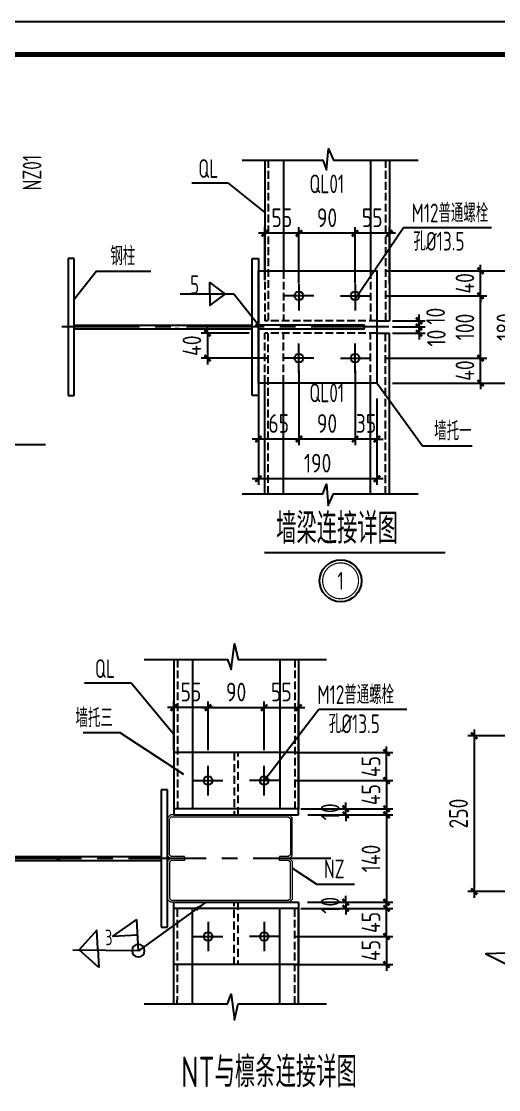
# Model space of a CAD drawing. Extents: x 177291 to 1288761, y 177638 to 322898.
# Drawn here: x 1064454 to 1079765, y 206677 to 240960 of the extents above; entities that cross this region are included whole.
import ezdxf
from ezdxf.enums import TextEntityAlignment as Align

# ---------------------------------------------------------------- set-up
doc = ezdxf.new("R2010")
doc.units = 0
doc.header["$LTSCALE"] = 1000
for name, pattern in [('CENTERX2', [4, 2.5, -0.5, 0.5, -0.5]), ('CONTINOUS', [0]), ('DASH', [0.35, 0.25, -0.1]), ('DASHED', [0.75, 0.5, -0.25]), ('DOTE', [2.42, 2, -0.2, 0.02, -0.2])]:
    doc.linetypes.add(name, pattern=pattern)
for name, color, linetype in [('4', 4, 'CONTINOUS'), ('AXIS', 3, 'Continuous'), ('BEAM', 4, 'Continuous'), ('BJ', 23, 'Continuous'), ('DOTE', 1, 'Continuous'), ('PUB_TEXT', 7, 'Continuous'), ('PUB_TITLE', 4, 'Continuous'), ('PZ', 202, 'Continuous'), ('STXT_HF', 7, 'Continuous'), ('STXT_HF_TEXT', 7, 'Continuous'), ('TEXT', 7, 'Continuous'), ('THIN', 7, 'Continuous'), ('文字', 7, 'Continuous'), ('板', 243, 'Continuous'), ('框线', 252, 'Continuous')]:
    doc.layers.add(name, color=color, linetype=linetype)
doc.layers.add('檩条', color=30, linetype='Continuous', lineweight=5)
doc.styles.get("Standard").update_dxf_attribs({"font": 'gbenor.shx', "bigfont": 'gbcbig.shx'})
doc.styles.add('TSSD_Dimension', font='Tssdeng.shx', dxfattribs={"width": 0.8, "bigfont": 'hztxt.shx'})
doc.styles.add('TSSD_Norm', font='tssdeng.shx', dxfattribs={"bigfont": 'hztxt.shx'})
doc.styles.add('TSSD_Num', font='Tssdeng.shx', dxfattribs={"width": 0.7, "bigfont": 'hztxt.shx'})
doc.styles.add('标准字体', font='tssdeng.shx', dxfattribs={"width": 0.7, "bigfont": 'tssdchn.shx'})
doc.dimstyles.new('TSSD_20_200', dxfattribs={"dimtxt": 600, "dimasz": 200, "dimexe": 200, "dimexo": 500, "dimgap": 200, "dimtad": 1, "dimdec": 0, "dimlfac": 0.05, "dimzin": 0, "dimdsep": 46, "dimtxsty": 'TSSD_Dimension', "dimblk": 'ARCHTICK', "dimblk1": 'ARCHTICK', "dimblk2": 'ARCHTICK', "dimcen": 0, "dimdle": 200, "dimclrt": 7, "dimadec": 0, "dimazin": 0, "dimtfac": 1, "dimtdec": 0, "dimtix": 1, "dimtmove": 2, "dimatfit": 3, "dimfxl": 1, "dimtolj": 1, "dimtzin": 0, "dimarcsym": 0})
doc.dimstyles.new('TSSD_5_150', dxfattribs={"dimtxt": 520, "dimasz": 150, "dimexe": 150, "dimexo": 375, "dimgap": 150, "dimtad": 1, "dimdec": 0, "dimlfac": 0.2, "dimzin": 0, "dimdsep": 46, "dimtxsty": 'TSSD_Dimension', "dimblk": 'ARCHTICK', "dimcen": 0, "dimdle": 150, "dimclrd": 3, "dimclre": 3, "dimclrt": 7, "dimadec": 0, "dimazin": 0, "dimtfac": 1, "dimtdec": 0, "dimtix": 1, "dimtmove": 2, "dimatfit": 3, "dimldrblk": 'ARCHTICK', "dimfxl": 1, "dimtolj": 1, "dimtzin": 0, "dimarcsym": 0})
doc.dimstyles.new('TSSD_LEADER_STYLE_400.0', dxfattribs={"dimtxt": 1200, "dimasz": 400, "dimexe": 400, "dimexo": 1000, "dimgap": 0.09, "dimtad": 0, "dimtih": 1, "dimtoh": 1, "dimdec": 4, "dimzin": 0, "dimdsep": 46, "dimtxsty": 'Standard', "dimcen": 0.09, "dimdle": 400, "dimclrt": 7, "dimadec": 0, "dimazin": 0, "dimtfac": 1, "dimtdec": 4, "dimtofl": 0, "dimtmove": 0, "dimatfit": 3, "dimfxl": 1, "dimtolj": 1, "dimtzin": 0, "dimarcsym": 0})

# ---------------------------------------------------------------- blocks, each defined once
blk = doc.blocks.new('_ArchTick')
at = {"color": 0, "linetype": 'ByBlock', "const_width": 0.4}
blk.add_lwpolyline([(-0.5, -0.5), (0.5, 0.5)], dxfattribs=at)
blk = doc.blocks.new('*D736')
at = {"layer": 'AXIS', "color": 0, "linetype": 'ByBlock', "lineweight": -2, "transparency": 16777216}
for p, q in [((1076139, 230152), (1079384, 230152)), ((1079184, 230152), (1079184, 230352)), ((1079184, 229352), (1079184, 230152)), ((1076360, 229352), (1079384, 229352)), ((1079184, 229352), (1079184, 229152))]:
    blk.add_line(p, q, dxfattribs=at)
at = {"layer": 'Defpoints', "color": 0, "linetype": 'ByBlock', "transparency": 16777216}
for p in [(1075639, 230152), (1079184, 230152), (1075860, 229352)]:
    blk.add_point(p, dxfattribs=at)
at = {"layer": 'AXIS', "color": 0, "linetype": 'ByBlock', "lineweight": -2, "transparency": 16777216, "xscale": 200, "yscale": 200, "zscale": 200}
for p, rotation in [((1079184, 230152), 270), ((1079184, 229352), 90)]:
    blk.add_blockref('_ArchTick', p, dxfattribs=dict(at, rotation=rotation))
at = {"layer": 'AXIS', "color": 7, "linetype": 'ByBlock', "transparency": 16777216, "insert": (1078684, 229752), "char_height": 600, "attachment_point": 5, "rotation": 90, "style": 'TSSD_Dimension'}
blk.add_mtext('\\A1;40', dxfattribs=at)
blk = doc.blocks.new('*D668')
at = {"layer": 'AXIS', "color": 0, "linetype": 'ByBlock', "lineweight": -2, "transparency": 16777216}
for p, q in [((1076132, 232152), (1079384, 232152)), ((1079184, 229952), (1079184, 232352)), ((1076139, 230152), (1079384, 230152))]:
    blk.add_line(p, q, dxfattribs=at)
at = {"layer": 'Defpoints', "color": 0, "linetype": 'ByBlock', "transparency": 16777216}
for p in [(1075632, 232152), (1079184, 232152), (1075639, 230152)]:
    blk.add_point(p, dxfattribs=at)
at = {"layer": 'AXIS', "color": 0, "linetype": 'ByBlock', "lineweight": -2, "transparency": 16777216, "xscale": 200, "yscale": 200, "zscale": 200}
for p, rotation in [((1079184, 232152), 90), ((1079184, 230152), 270)]:
    blk.add_blockref('_ArchTick', p, dxfattribs=dict(at, rotation=rotation))
at = {"layer": 'AXIS', "color": 7, "linetype": 'ByBlock', "transparency": 16777216, "insert": (1078684, 231152), "char_height": 600, "attachment_point": 5, "rotation": 90, "style": 'TSSD_Dimension'}
blk.add_mtext('\\A1;100', dxfattribs=at)
blk = doc.blocks.new('*D669')
at = {"layer": 'AXIS', "color": 0, "linetype": 'ByBlock', "lineweight": -2, "transparency": 16777216}
for p, q in [((1079184, 232952), (1079184, 233152)), ((1076160, 232952), (1079384, 232952)), ((1079184, 232152), (1079184, 232952)), ((1076132, 232152), (1079384, 232152)), ((1079184, 232152), (1079184, 231952))]:
    blk.add_line(p, q, dxfattribs=at)
at = {"layer": 'Defpoints', "color": 0, "linetype": 'ByBlock', "transparency": 16777216}
for p in [(1075660, 232952), (1079184, 232952), (1075632, 232152)]:
    blk.add_point(p, dxfattribs=at)
at = {"layer": 'AXIS', "color": 0, "linetype": 'ByBlock', "lineweight": -2, "transparency": 16777216, "xscale": 200, "yscale": 200, "zscale": 200}
for p, rotation in [((1079184, 232952), 270), ((1079184, 232152), 90)]:
    blk.add_blockref('_ArchTick', p, dxfattribs=dict(at, rotation=rotation))
at = {"layer": 'AXIS', "color": 7, "linetype": 'ByBlock', "transparency": 16777216, "insert": (1078684, 232552), "char_height": 600, "attachment_point": 5, "rotation": 90, "style": 'TSSD_Dimension'}
blk.add_mtext('\\A1;40', dxfattribs=at)
blk = doc.blocks.new('*D737')
at = {"layer": 'AXIS', "color": 0, "linetype": 'ByBlock', "lineweight": -2, "transparency": 16777216}
for p, q in [((1080498, 229152), (1080498, 233152)), ((1076360, 232952), (1080698, 232952)), ((1076360, 229352), (1080698, 229352))]:
    blk.add_line(p, q, dxfattribs=at)
at = {"layer": 'Defpoints', "color": 0, "linetype": 'ByBlock', "transparency": 16777216}
for p in [(1075860, 232952), (1080498, 232952), (1075860, 229352)]:
    blk.add_point(p, dxfattribs=at)
at = {"layer": 'AXIS', "color": 0, "linetype": 'ByBlock', "lineweight": -2, "transparency": 16777216, "xscale": 200, "yscale": 200, "zscale": 200}
for p, rotation in [((1080498, 232952), 90), ((1080498, 229352), 270)]:
    blk.add_blockref('_ArchTick', p, dxfattribs=dict(at, rotation=rotation))
at = {"layer": 'AXIS', "color": 7, "linetype": 'ByBlock', "transparency": 16777216, "insert": (1079998, 231152), "char_height": 600, "attachment_point": 5, "rotation": 90, "style": 'TSSD_Dimension'}
blk.add_mtext('\\A1;180', dxfattribs=at)
blk = doc.blocks.new('*D670')
at = {"layer": 'AXIS', "color": 0, "linetype": 'ByBlock', "lineweight": -2, "transparency": 16777216}
for p, q in [((1075160, 229752), (1075160, 227355)), ((1075860, 228852), (1075860, 227355)), ((1075160, 227555), (1074960, 227555)), ((1075860, 227555), (1075160, 227555)), ((1075860, 227555), (1076060, 227555))]:
    blk.add_line(p, q, dxfattribs=at)
at = {"layer": 'Defpoints', "color": 0, "linetype": 'ByBlock', "transparency": 16777216}
for p in [(1075160, 230252), (1075860, 229352), (1075160, 227555)]:
    blk.add_point(p, dxfattribs=at)
at = {"layer": 'AXIS', "color": 0, "linetype": 'ByBlock', "lineweight": -2, "transparency": 16777216, "xscale": 200, "yscale": 200, "zscale": 200}
for p, rotation in [((1075160, 227555), 359.9986735025578), ((1075860, 227555), 179.9986735025579)]:
    blk.add_blockref('_ArchTick', p, dxfattribs=dict(at, rotation=rotation))
at = {"layer": 'AXIS', "color": 7, "linetype": 'ByBlock', "transparency": 16777216, "insert": (1075510, 228055), "char_height": 600, "attachment_point": 5, "rotation": 359.9987, "style": 'TSSD_Dimension'}
blk.add_mtext('\\A1;35', dxfattribs=at)
blk = doc.blocks.new('*D671')
at = {"layer": 'AXIS', "color": 0, "linetype": 'ByBlock', "lineweight": -2, "transparency": 16777216}
for p, q in [((1073360, 229752), (1073360, 227355)), ((1075160, 229752), (1075160, 227355)), ((1075360, 227555), (1073160, 227555))]:
    blk.add_line(p, q, dxfattribs=at)
at = {"layer": 'Defpoints', "color": 0, "linetype": 'ByBlock', "transparency": 16777216}
for p in [(1073360, 230252), (1075160, 230252), (1073360, 227555)]:
    blk.add_point(p, dxfattribs=at)
at = {"layer": 'AXIS', "color": 0, "linetype": 'ByBlock', "lineweight": -2, "transparency": 16777216, "xscale": 200, "yscale": 200, "zscale": 200}
for p, rotation in [((1073360, 227555), 179.9986735025579), ((1075160, 227555), 359.9986735025578)]:
    blk.add_blockref('_ArchTick', p, dxfattribs=dict(at, rotation=rotation))
at = {"layer": 'AXIS', "color": 7, "linetype": 'ByBlock', "transparency": 16777216, "insert": (1074260, 228055), "char_height": 600, "attachment_point": 5, "rotation": 359.9987, "style": 'TSSD_Dimension'}
blk.add_mtext('\\A1;90', dxfattribs=at)
blk = doc.blocks.new('*D672')
at = {"layer": 'AXIS', "color": 0, "linetype": 'ByBlock', "lineweight": -2, "transparency": 16777216}
for p, q in [((1072060, 229752), (1072059, 227355)), ((1073360, 229752), (1073360, 227355)), ((1073560, 227555), (1071859, 227555))]:
    blk.add_line(p, q, dxfattribs=at)
at = {"layer": 'Defpoints', "color": 0, "linetype": 'ByBlock', "transparency": 16777216}
for p in [(1072060, 230252), (1073360, 230252), (1072059, 227555)]:
    blk.add_point(p, dxfattribs=at)
at = {"layer": 'AXIS', "color": 0, "linetype": 'ByBlock', "lineweight": -2, "transparency": 16777216, "xscale": 200, "yscale": 200, "zscale": 200}
for p, rotation in [((1072059, 227555), 179.9986735025579), ((1073360, 227555), 359.9986735025578)]:
    blk.add_blockref('_ArchTick', p, dxfattribs=dict(at, rotation=rotation))
at = {"layer": 'AXIS', "color": 7, "linetype": 'ByBlock', "transparency": 16777216, "insert": (1072710, 228055), "char_height": 600, "attachment_point": 5, "rotation": 359.9987, "style": 'TSSD_Dimension'}
blk.add_mtext('\\A1;65', dxfattribs=at)
blk = doc.blocks.new('*D673')
at = {"layer": 'AXIS', "color": 0, "linetype": 'ByBlock', "lineweight": -2, "transparency": 16777216}
for p, q in [((1072060, 228852), (1072059, 226082)), ((1075860, 228852), (1075859, 226082)), ((1076059, 226282), (1071859, 226282))]:
    blk.add_line(p, q, dxfattribs=at)
at = {"layer": 'Defpoints', "color": 0, "linetype": 'ByBlock', "transparency": 16777216}
for p in [(1072060, 229352), (1075860, 229352), (1072059, 226282)]:
    blk.add_point(p, dxfattribs=at)
at = {"layer": 'AXIS', "color": 0, "linetype": 'ByBlock', "lineweight": -2, "transparency": 16777216, "xscale": 200, "yscale": 200, "zscale": 200}
for p, rotation in [((1072059, 226282), 179.9986735025579), ((1075859, 226282), 359.9986735025578)]:
    blk.add_blockref('_ArchTick', p, dxfattribs=dict(at, rotation=rotation))
at = {"layer": 'AXIS', "color": 7, "linetype": 'ByBlock', "transparency": 16777216, "insert": (1073959, 226782), "char_height": 600, "attachment_point": 5, "rotation": 359.9987, "style": 'TSSD_Dimension'}
blk.add_mtext('\\A1;190', dxfattribs=at)
blk = doc.blocks.new('ts_idx2')
at = {"color": 0, "linetype": 'ByBlock', "lineweight": -2, "const_width": 0.0333}
blk.add_lwpolyline([(-0.5, 0, 1), (0.5, 0, 1)], format="xyb", close=True, dxfattribs=at)
at = {"color": 0, "linetype": 'ByBlock', "lineweight": -2}
blk.add_circle((0, 0), 0.583, dxfattribs=at)
at = {"color": 0, "linetype": 'ByBlock', "lineweight": -2, "style": 'TSSD_Num', "width": 0.7}
blk.add_attdef('A', text='', height=0.5, dxfattribs=at).set_placement((0, 0), align=Align.MIDDLE_CENTER)
blk = doc.blocks.new('*D674')
at = {"layer": 'AXIS', "color": 0, "linetype": 'ByBlock', "lineweight": -2, "transparency": 16777216}
for p, q in [((1070425, 230952), (1070425, 231152)), ((1071760, 230952), (1070225, 230952)), ((1070425, 230952), (1070425, 230152)), ((1072360, 230152), (1070225, 230152)), ((1070425, 230152), (1070425, 229952))]:
    blk.add_line(p, q, dxfattribs=at)
at = {"layer": 'Defpoints', "color": 0, "linetype": 'ByBlock', "transparency": 16777216}
for p in [(1072260, 230952), (1070425, 230152), (1072860, 230152)]:
    blk.add_point(p, dxfattribs=at)
at = {"layer": 'AXIS', "color": 0, "linetype": 'ByBlock', "lineweight": -2, "transparency": 16777216, "xscale": 200, "yscale": 200, "zscale": 200}
for p, rotation in [((1070425, 230952), 270), ((1070425, 230152), 90)]:
    blk.add_blockref('_ArchTick', p, dxfattribs=dict(at, rotation=rotation))
at = {"layer": 'AXIS', "color": 7, "linetype": 'ByBlock', "transparency": 16777216, "insert": (1069925, 230552), "char_height": 600, "attachment_point": 5, "rotation": 90, "style": 'TSSD_Dimension'}
blk.add_mtext('\\A1;40', dxfattribs=at)
blk = doc.blocks.new('*D675')
at = {"layer": 'AXIS', "color": 0, "linetype": 'ByBlock', "lineweight": -2, "transparency": 16777216}
for p, q in [((1077212, 231352), (1077212, 231552)), ((1076360, 231352), (1077412, 231352)), ((1076360, 231152), (1077412, 231152)), ((1077212, 231352), (1077212, 231152)), ((1077212, 231152), (1077212, 230952))]:
    blk.add_line(p, q, dxfattribs=at)
at = {"layer": 'Defpoints', "color": 0, "linetype": 'ByBlock', "transparency": 16777216}
for p in [(1075860, 231352), (1075860, 231152), (1077212, 231152)]:
    blk.add_point(p, dxfattribs=at)
at = {"layer": 'AXIS', "color": 0, "linetype": 'ByBlock', "lineweight": -2, "transparency": 16777216, "xscale": 200, "yscale": 200, "zscale": 200}
for p, rotation in [((1077212, 231352), 270), ((1077212, 231152), 90)]:
    blk.add_blockref('_ArchTick', p, dxfattribs=dict(at, rotation=rotation))
at = {"layer": 'AXIS', "color": 7, "linetype": 'ByBlock', "transparency": 16777216, "insert": (1077742, 231498), "char_height": 600, "attachment_point": 5, "rotation": 90, "style": 'TSSD_Dimension'}
blk.add_mtext('\\A1;10', dxfattribs=at)
blk = doc.blocks.new('*D676')
at = {"layer": 'AXIS', "color": 0, "linetype": 'ByBlock', "lineweight": -2, "transparency": 16777216}
for p, q in [((1076360, 231152), (1077412, 231152)), ((1077212, 231152), (1077212, 231352)), ((1077212, 230952), (1077212, 231152)), ((1076360, 230952), (1077412, 230952)), ((1077212, 230952), (1077212, 230752))]:
    blk.add_line(p, q, dxfattribs=at)
at = {"layer": 'Defpoints', "color": 0, "linetype": 'ByBlock', "transparency": 16777216}
for p in [(1075860, 231152), (1077212, 231152), (1075860, 230952)]:
    blk.add_point(p, dxfattribs=at)
at = {"layer": 'AXIS', "color": 0, "linetype": 'ByBlock', "lineweight": -2, "transparency": 16777216, "xscale": 200, "yscale": 200, "zscale": 200}
for p, rotation in [((1077212, 231152), 270), ((1077212, 230952), 90)]:
    blk.add_blockref('_ArchTick', p, dxfattribs=dict(at, rotation=rotation))
at = {"layer": 'AXIS', "color": 7, "linetype": 'ByBlock', "transparency": 16777216, "insert": (1077766, 230795), "char_height": 600, "attachment_point": 5, "rotation": 90, "style": 'TSSD_Dimension'}
blk.add_mtext('\\A1;10', dxfattribs=at)
blk = doc.blocks.new('*D677')
at = {"layer": 'AXIS', "color": 0, "linetype": 'ByBlock', "lineweight": -2, "transparency": 16777216}
for p, q in [((1076460, 234158), (1074960, 234158)), ((1075160, 232552), (1075160, 234358)), ((1076260, 232552), (1076260, 234358))]:
    blk.add_line(p, q, dxfattribs=at)
at = {"layer": 'Defpoints', "color": 0, "linetype": 'ByBlock', "transparency": 16777216}
for p in [(1075160, 234158), (1075160, 232052), (1076260, 232052)]:
    blk.add_point(p, dxfattribs=at)
at = {"layer": 'AXIS', "color": 0, "linetype": 'ByBlock', "lineweight": -2, "transparency": 16777216, "xscale": 200, "yscale": 200, "zscale": 200, "rotation": 180}
blk.add_blockref('_ArchTick', (1075160, 234158), dxfattribs=at)
at = {"layer": 'AXIS', "color": 0, "linetype": 'ByBlock', "lineweight": -2, "transparency": 16777216, "xscale": 200, "yscale": 200, "zscale": 200}
blk.add_blockref('_ArchTick', (1076260, 234158), dxfattribs=at)
at = {"layer": 'AXIS', "color": 7, "linetype": 'ByBlock', "transparency": 16777216, "insert": (1075710, 234658), "char_height": 600, "attachment_point": 5, "style": 'TSSD_Dimension'}
blk.add_mtext('\\A1;55', dxfattribs=at)
blk = doc.blocks.new('*D678')
at = {"layer": 'AXIS', "color": 0, "linetype": 'ByBlock', "lineweight": -2, "transparency": 16777216}
for p, q in [((1075360, 234158), (1073160, 234158)), ((1073360, 232552), (1073360, 234358)), ((1075160, 232552), (1075160, 234358))]:
    blk.add_line(p, q, dxfattribs=at)
at = {"layer": 'Defpoints', "color": 0, "linetype": 'ByBlock', "transparency": 16777216}
for p in [(1073360, 234158), (1073360, 232052), (1075160, 232052)]:
    blk.add_point(p, dxfattribs=at)
at = {"layer": 'AXIS', "color": 0, "linetype": 'ByBlock', "lineweight": -2, "transparency": 16777216, "xscale": 200, "yscale": 200, "zscale": 200, "rotation": 180}
blk.add_blockref('_ArchTick', (1073360, 234158), dxfattribs=at)
at = {"layer": 'AXIS', "color": 0, "linetype": 'ByBlock', "lineweight": -2, "transparency": 16777216, "xscale": 200, "yscale": 200, "zscale": 200}
blk.add_blockref('_ArchTick', (1075160, 234158), dxfattribs=at)
at = {"layer": 'AXIS', "color": 7, "linetype": 'ByBlock', "transparency": 16777216, "insert": (1074260, 234658), "char_height": 600, "attachment_point": 5, "style": 'TSSD_Dimension'}
blk.add_mtext('\\A1;90', dxfattribs=at)
blk = doc.blocks.new('*D679')
at = {"layer": 'AXIS', "color": 0, "linetype": 'ByBlock', "lineweight": -2, "transparency": 16777216}
for p, q in [((1073560, 234158), (1072060, 234158)), ((1072260, 232652), (1072260, 234358)), ((1073360, 232552), (1073360, 234358))]:
    blk.add_line(p, q, dxfattribs=at)
at = {"layer": 'Defpoints', "color": 0, "linetype": 'ByBlock', "transparency": 16777216}
for p in [(1072260, 234158), (1072260, 232152), (1073360, 232052)]:
    blk.add_point(p, dxfattribs=at)
at = {"layer": 'AXIS', "color": 0, "linetype": 'ByBlock', "lineweight": -2, "transparency": 16777216, "xscale": 200, "yscale": 200, "zscale": 200, "rotation": 180}
blk.add_blockref('_ArchTick', (1072260, 234158), dxfattribs=at)
at = {"layer": 'AXIS', "color": 0, "linetype": 'ByBlock', "lineweight": -2, "transparency": 16777216, "xscale": 200, "yscale": 200, "zscale": 200}
blk.add_blockref('_ArchTick', (1073360, 234158), dxfattribs=at)
at = {"layer": 'AXIS', "color": 7, "linetype": 'ByBlock', "transparency": 16777216, "insert": (1072810, 234658), "char_height": 600, "attachment_point": 5, "style": 'TSSD_Dimension'}
blk.add_mtext('\\A1;55', dxfattribs=at)
blk = doc.blocks.new('_WELD001')
at = {"linetype": 'ByBlock'}
h = blk.add_hatch(color=0, dxfattribs=at)
h.paths.add_polyline_path([(0.8, 0.5), (0, 1), (0, 0.5)], flags=16)
edge = h.paths.add_edge_path()
edge.add_line((0.8, 0.5), (0, 1))
edge.add_line((0, 0.5), (0.8, 0.5))
edge.add_line((0, 0), (0, 1))
at = {"color": 0, "linetype": 'ByBlock'}
for p, q in [((0, 0), (0, 1)), ((0.8, 0.5), (0, 1)), ((0, 0.5), (0.8, 0.5))]:
    blk.add_line(p, q, dxfattribs=at)
blk = doc.blocks.new('_WELD003')
at = {"color": 0, "linetype": 'ByBlock'}
blk.add_circle((0, 0), 0.5, dxfattribs=at)
blk = doc.blocks.new('_WELD004')
at = {"color": 0, "linetype": 'ByBlock'}
for p, q in [((0, 1), (1, 0)), ((0, 0), (0, 1))]:
    blk.add_line(p, q, dxfattribs=at)
blk = doc.blocks.new('*D767')
at = {"layer": 'AXIS', "color": 0, "linetype": 'ByBlock', "lineweight": -2, "transparency": 16777216}
for p, q in [((1069344, 217566), (1069344, 219136)), ((1070444, 217566), (1070444, 219136)), ((1070644, 218936), (1069144, 218936))]:
    blk.add_line(p, q, dxfattribs=at)
at = {"layer": 'Defpoints', "color": 0, "linetype": 'ByBlock', "transparency": 16777216}
for p in [(1069344, 218936), (1069344, 217066), (1070444, 217066)]:
    blk.add_point(p, dxfattribs=at)
at = {"layer": 'AXIS', "color": 0, "linetype": 'ByBlock', "lineweight": -2, "transparency": 16777216, "xscale": 200, "yscale": 200, "zscale": 200, "rotation": 180}
blk.add_blockref('_ArchTick', (1069344, 218936), dxfattribs=at)
at = {"layer": 'AXIS', "color": 0, "linetype": 'ByBlock', "lineweight": -2, "transparency": 16777216, "xscale": 200, "yscale": 200, "zscale": 200}
blk.add_blockref('_ArchTick', (1070444, 218936), dxfattribs=at)
at = {"layer": 'AXIS', "color": 7, "linetype": 'ByBlock', "transparency": 16777216, "insert": (1069894, 219436), "char_height": 600, "attachment_point": 5, "style": 'TSSD_Dimension'}
blk.add_mtext('\\A1;55', dxfattribs=at)
blk = doc.blocks.new('*D768')
at = {"layer": 'AXIS', "color": 0, "linetype": 'ByBlock', "lineweight": -2, "transparency": 16777216}
for p, q in [((1070444, 217566), (1070444, 219136)), ((1072244, 217566), (1072244, 219136)), ((1070244, 218936), (1072444, 218936))]:
    blk.add_line(p, q, dxfattribs=at)
at = {"layer": 'Defpoints', "color": 0, "linetype": 'ByBlock', "transparency": 16777216}
for p in [(1072244, 218936), (1070444, 217066), (1072244, 217066)]:
    blk.add_point(p, dxfattribs=at)
at = {"layer": 'AXIS', "color": 0, "linetype": 'ByBlock', "lineweight": -2, "transparency": 16777216, "xscale": 200, "yscale": 200, "zscale": 200, "rotation": 180}
blk.add_blockref('_ArchTick', (1070444, 218936), dxfattribs=at)
at = {"layer": 'AXIS', "color": 0, "linetype": 'ByBlock', "lineweight": -2, "transparency": 16777216, "xscale": 200, "yscale": 200, "zscale": 200}
blk.add_blockref('_ArchTick', (1072244, 218936), dxfattribs=at)
at = {"layer": 'AXIS', "color": 7, "linetype": 'ByBlock', "transparency": 16777216, "insert": (1071344, 219436), "char_height": 600, "attachment_point": 5, "style": 'TSSD_Dimension'}
blk.add_mtext('\\A1;90', dxfattribs=at)
blk = doc.blocks.new('*D769')
at = {"layer": 'AXIS', "color": 0, "linetype": 'ByBlock', "lineweight": -2, "transparency": 16777216}
for p, q in [((1072244, 217566), (1072244, 219136)), ((1073344, 217566), (1073344, 219136)), ((1072044, 218936), (1073544, 218936))]:
    blk.add_line(p, q, dxfattribs=at)
at = {"layer": 'Defpoints', "color": 0, "linetype": 'ByBlock', "transparency": 16777216}
for p in [(1073344, 218936), (1072244, 217066), (1073344, 217066)]:
    blk.add_point(p, dxfattribs=at)
at = {"layer": 'AXIS', "color": 0, "linetype": 'ByBlock', "lineweight": -2, "transparency": 16777216, "xscale": 200, "yscale": 200, "zscale": 200, "rotation": 180}
blk.add_blockref('_ArchTick', (1072244, 218936), dxfattribs=at)
at = {"layer": 'AXIS', "color": 0, "linetype": 'ByBlock', "lineweight": -2, "transparency": 16777216, "xscale": 200, "yscale": 200, "zscale": 200}
blk.add_blockref('_ArchTick', (1073344, 218936), dxfattribs=at)
at = {"layer": 'AXIS', "color": 7, "linetype": 'ByBlock', "transparency": 16777216, "insert": (1072794, 219436), "char_height": 600, "attachment_point": 5, "style": 'TSSD_Dimension'}
blk.add_mtext('\\A1;55', dxfattribs=at)
blk = doc.blocks.new('*D770')
at = {"layer": 'AXIS', "color": 0, "linetype": 'ByBlock', "lineweight": -2, "transparency": 16777216}
for p, q in [((1073216, 217493), (1076370, 217493)), ((1076170, 217493), (1076170, 217693)), ((1076170, 216593), (1076170, 217493)), ((1073216, 216593), (1076370, 216593)), ((1076170, 216593), (1076170, 216393))]:
    blk.add_line(p, q, dxfattribs=at)
at = {"layer": 'Defpoints', "color": 0, "linetype": 'ByBlock', "transparency": 16777216}
for p in [(1072716, 217493), (1076170, 217493), (1072716, 216593)]:
    blk.add_point(p, dxfattribs=at)
at = {"layer": 'AXIS', "color": 0, "linetype": 'ByBlock', "lineweight": -2, "transparency": 16777216, "xscale": 200, "yscale": 200, "zscale": 200}
for p, rotation in [((1076170, 217493), 270), ((1076170, 216593), 90)]:
    blk.add_blockref('_ArchTick', p, dxfattribs=dict(at, rotation=rotation))
at = {"layer": 'AXIS', "color": 7, "linetype": 'ByBlock', "transparency": 16777216, "insert": (1075670, 217043), "char_height": 600, "attachment_point": 5, "rotation": 90, "style": 'TSSD_Dimension'}
blk.add_mtext('\\A1;45', dxfattribs=at)
blk = doc.blocks.new('*D719')
at = {"layer": 'AXIS', "color": 0, "linetype": 'ByBlock', "lineweight": -2, "transparency": 16777216}
for p, q in [((1076170, 216593), (1076170, 216793)), ((1073416, 216593), (1076370, 216593)), ((1076170, 216593), (1076170, 215693)), ((1073416, 215693), (1076370, 215693)), ((1076170, 215693), (1076170, 215493))]:
    blk.add_line(p, q, dxfattribs=at)
at = {"layer": 'Defpoints', "color": 0, "linetype": 'ByBlock', "transparency": 16777216}
for p in [(1072916, 216593), (1072916, 215693), (1076170, 215693)]:
    blk.add_point(p, dxfattribs=at)
at = {"layer": 'AXIS', "color": 0, "linetype": 'ByBlock', "lineweight": -2, "transparency": 16777216, "xscale": 200, "yscale": 200, "zscale": 200}
for p, rotation in [((1076170, 216593), 270), ((1076170, 215693), 90)]:
    blk.add_blockref('_ArchTick', p, dxfattribs=dict(at, rotation=rotation))
at = {"layer": 'AXIS', "color": 7, "linetype": 'ByBlock', "transparency": 16777216, "insert": (1075670, 216143), "char_height": 600, "attachment_point": 5, "rotation": 90, "style": 'TSSD_Dimension'}
blk.add_mtext('\\A1;45', dxfattribs=at)
blk = doc.blocks.new('*D771')
at = {"layer": 'AXIS', "color": 0, "linetype": 'ByBlock', "lineweight": -2, "transparency": 16777216}
for p, q in [((1073844, 215693), (1075060, 215693)), ((1074860, 215693), (1074860, 215893)), ((1074860, 215493), (1074860, 215693)), ((1073644, 215493), (1075060, 215493)), ((1074860, 215493), (1074860, 215293))]:
    blk.add_line(p, q, dxfattribs=at)
at = {"layer": 'Defpoints', "color": 0, "linetype": 'ByBlock', "transparency": 16777216}
for p in [(1073344, 215693), (1074860, 215693), (1073144, 215493)]:
    blk.add_point(p, dxfattribs=at)
at = {"layer": 'AXIS', "color": 0, "linetype": 'ByBlock', "lineweight": -2, "transparency": 16777216, "xscale": 200, "yscale": 200, "zscale": 200}
for p, rotation in [((1074860, 215693), 270), ((1074860, 215493), 90)]:
    blk.add_blockref('_ArchTick', p, dxfattribs=dict(at, rotation=rotation))
at = {"layer": 'AXIS', "color": 7, "linetype": 'ByBlock', "transparency": 16777216, "insert": (1074360, 215593), "char_height": 600, "attachment_point": 5, "rotation": 90, "style": 'TSSD_Dimension'}
blk.add_mtext('\\A1;10', dxfattribs=at)
blk = doc.blocks.new('*D720')
at = {"layer": 'AXIS', "color": 0, "linetype": 'ByBlock', "lineweight": -2, "transparency": 16777216}
for p, q in [((1076170, 215693), (1076170, 212493)), ((1073644, 215493), (1076370, 215493)), ((1073629, 212693), (1076370, 212693))]:
    blk.add_line(p, q, dxfattribs=at)
at = {"layer": 'Defpoints', "color": 0, "linetype": 'ByBlock', "transparency": 16777216}
for p in [(1073144, 215493), (1073129, 212693), (1076170, 212693)]:
    blk.add_point(p, dxfattribs=at)
at = {"layer": 'AXIS', "color": 0, "linetype": 'ByBlock', "lineweight": -2, "transparency": 16777216, "xscale": 200, "yscale": 200, "zscale": 200}
for p, rotation in [((1076170, 215493), 90), ((1076170, 212693), 270)]:
    blk.add_blockref('_ArchTick', p, dxfattribs=dict(at, rotation=rotation))
at = {"layer": 'AXIS', "color": 7, "linetype": 'ByBlock', "transparency": 16777216, "insert": (1075670, 214093), "char_height": 600, "attachment_point": 5, "rotation": 90, "style": 'TSSD_Dimension'}
blk.add_mtext('\\A1;140', dxfattribs=at)
blk = doc.blocks.new('*D721')
at = {"layer": 'AXIS', "color": 0, "linetype": 'ByBlock', "lineweight": -2, "transparency": 16777216}
for p, q in [((1073215, 211594), (1076369, 211593)), ((1076169, 211593), (1076169, 211793)), ((1076169, 211593), (1076169, 210693)), ((1073215, 210694), (1076369, 210693)), ((1076169, 210693), (1076169, 210493))]:
    blk.add_line(p, q, dxfattribs=at)
at = {"layer": 'Defpoints', "color": 0, "linetype": 'ByBlock', "transparency": 16777216}
for p in [(1072715, 211594), (1072715, 210694), (1076169, 210693)]:
    blk.add_point(p, dxfattribs=at)
at = {"layer": 'AXIS', "color": 0, "linetype": 'ByBlock', "lineweight": -2, "transparency": 16777216, "xscale": 200, "yscale": 200, "zscale": 200}
for p, rotation in [((1076169, 211593), 269.9816566728969), ((1076169, 210693), 89.98165667289692)]:
    blk.add_blockref('_ArchTick', p, dxfattribs=dict(at, rotation=rotation))
at = {"layer": 'AXIS', "color": 7, "linetype": 'ByBlock', "transparency": 16777216, "insert": (1075669, 211143), "char_height": 600, "attachment_point": 5, "rotation": 89.9817, "style": 'TSSD_Dimension'}
blk.add_mtext('\\A1;45', dxfattribs=at)
blk = doc.blocks.new('*D722')
at = {"layer": 'AXIS', "color": 0, "linetype": 'ByBlock', "lineweight": -2, "transparency": 16777216}
for p, q in [((1076170, 212493), (1076170, 212693)), ((1073416, 212494), (1076370, 212493)), ((1076169, 211593), (1076170, 212493)), ((1073415, 211594), (1076369, 211593)), ((1076169, 211593), (1076169, 211393))]:
    blk.add_line(p, q, dxfattribs=at)
at = {"layer": 'Defpoints', "color": 0, "linetype": 'ByBlock', "transparency": 16777216}
for p in [(1072916, 212494), (1076170, 212493), (1072915, 211594)]:
    blk.add_point(p, dxfattribs=at)
at = {"layer": 'AXIS', "color": 0, "linetype": 'ByBlock', "lineweight": -2, "transparency": 16777216, "xscale": 200, "yscale": 200, "zscale": 200}
for p, rotation in [((1076170, 212493), 269.9816566728969), ((1076169, 211593), 89.9816566728969)]:
    blk.add_blockref('_ArchTick', p, dxfattribs=dict(at, rotation=rotation))
at = {"layer": 'AXIS', "color": 7, "linetype": 'ByBlock', "transparency": 16777216, "insert": (1075670, 212043), "char_height": 600, "attachment_point": 5, "rotation": 89.9817, "style": 'TSSD_Dimension'}
blk.add_mtext('\\A1;45', dxfattribs=at)
blk = doc.blocks.new('*D723')
at = {"layer": 'AXIS', "color": 0, "linetype": 'ByBlock', "lineweight": -2, "transparency": 16777216}
for p, q in [((1073643, 212693), (1075060, 212693)), ((1074860, 212693), (1074859, 212493)), ((1074860, 212693), (1074860, 212893)), ((1073843, 212493), (1075059, 212493)), ((1074859, 212493), (1074859, 212293))]:
    blk.add_line(p, q, dxfattribs=at)
at = {"layer": 'Defpoints', "color": 0, "linetype": 'ByBlock', "transparency": 16777216}
for p in [(1073143, 212694), (1073343, 212494), (1074859, 212493)]:
    blk.add_point(p, dxfattribs=at)
at = {"layer": 'AXIS', "color": 0, "linetype": 'ByBlock', "lineweight": -2, "transparency": 16777216, "xscale": 200, "yscale": 200, "zscale": 200}
for p, rotation in [((1074860, 212693), 269.9816566728969), ((1074859, 212493), 89.98165667289692)]:
    blk.add_blockref('_ArchTick', p, dxfattribs=dict(at, rotation=rotation))
at = {"layer": 'AXIS', "color": 7, "linetype": 'ByBlock', "transparency": 16777216, "insert": (1074360, 212593), "char_height": 600, "attachment_point": 5, "rotation": 89.9817, "style": 'TSSD_Dimension'}
blk.add_mtext('\\A1;10', dxfattribs=at)
blk = doc.blocks.new('*D777')
at = {"layer": 'AXIS', "color": 0, "linetype": 'ByBlock', "lineweight": -2, "transparency": 16777216}
for p, q in [((1078978, 218236), (1078978, 212836)), ((1080416, 218036), (1078778, 218036)), ((1080416, 213036), (1078778, 213036))]:
    blk.add_line(p, q, dxfattribs=at)
at = {"layer": 'Defpoints', "color": 0, "linetype": 'ByBlock', "transparency": 16777216}
for p in [(1080916, 218036), (1078978, 213036), (1080916, 213036)]:
    blk.add_point(p, dxfattribs=at)
at = {"layer": 'AXIS', "color": 0, "linetype": 'ByBlock', "lineweight": -2, "transparency": 16777216, "xscale": 200, "yscale": 200, "zscale": 200}
for p, rotation in [((1078978, 218036), 90), ((1078978, 213036), 270)]:
    blk.add_blockref('_ArchTick', p, dxfattribs=dict(at, rotation=rotation))
at = {"layer": 'AXIS', "color": 7, "linetype": 'ByBlock', "transparency": 16777216, "insert": (1078478, 215536), "char_height": 600, "attachment_point": 5, "rotation": 90, "style": 'TSSD_Dimension'}
blk.add_mtext('\\A1;250', dxfattribs=at)

msp = doc.modelspace()

# ---------------------------------------------------------------- linework, layer by layer
at = {"color": 8, "linetype": 'CENTERX2'}
for p, q in [((1076247.57, 231152.02), (1065256.95, 231152.18)), ((1074386.44, 214093.3), (1062595.83, 214093.47))]:
    msp.add_line(p, q, dxfattribs=at)
at = {"color": 3, "const_width": 64.9, "elevation": 0}
msp.add_lwpolyline([(1072251.36, 223911.56), (1078051.36, 223911.56)], dxfattribs=at)
at = {"layer": '4', "color": 8, "linetype": 'DASH'}
for p, q in [((1072373.4, 236508.94), (1072373.47, 231352.04)), ((1076139.57, 236508.94), (1076139.6, 231352.04)), ((1072259.59, 232952.02), (1072259.57, 231352.06)), ((1072859.59, 232952.02), (1072859.57, 231352.06)), ((1075659.59, 232952.02), (1075659.57, 231352.03)), ((1075859.57, 231352.04), (1072259.6, 231352.04)), ((1072259.54, 229352.12), (1072259.56, 230952.08)), ((1075859.57, 230952), (1072259.59, 230952.1)), ((1072373.27, 225795.2), (1072373.47, 230952.1)), ((1072859.54, 229352.11), (1072859.56, 230952.06)), ((1075659.54, 229352.03), (1075659.56, 230952.03)), ((1076139.44, 225795.1), (1076139.59, 230952.01)), ((1069457.71, 220476.95), (1069457.76, 215693.37)), ((1073223.88, 220476.95), (1073223.88, 215693.37)), ((1069457.6, 209425.03), (1069457.72, 212493.47)), ((1073223.77, 209424.93), (1073223.84, 212493.38))]:
    msp.add_line(p, q, dxfattribs=at)
at = {"layer": 'AXIS', "color": 2, "linetype": 'ByBlock'}
for p, q in [((1072259.57, 236508.94), (1072259.59, 232952.02)), ((1072859.57, 236508.94), (1072859.59, 232952.02)), ((1075659.57, 236508.94), (1075659.59, 232952.02)), ((1076259.57, 236508.94), (1076259.6, 231352.04)), ((1075859.57, 231352.04), (1076259.6, 231352.04)), ((1075859.57, 230952), (1076259.59, 230951.99)), ((1076259.44, 225795.1), (1076259.59, 230952)), ((1072259.44, 225795.2), (1072259.54, 229352.12)), ((1072859.44, 225795.18), (1072859.54, 229352.11)), ((1075659.44, 225795.11), (1075659.54, 229352.03)), ((1069343.88, 220476.95), (1069343.88, 215693.37)), ((1069943.88, 220476.95), (1069943.88, 215693.37)), ((1072743.88, 220476.95), (1072743.88, 215693.37)), ((1073343.88, 220476.95), (1073343.88, 215693.37)), ((1073343.88, 215693.37), (1069343.88, 215693.37)), ((1069343.77, 209425.03), (1069343.84, 212493.48)), ((1073343.84, 212493.38), (1069343.84, 212493.48)), ((1069943.77, 209425.01), (1069943.84, 212493.46)), ((1072743.77, 209424.94), (1072743.84, 212493.39)), ((1073343.77, 209424.93), (1073343.84, 212493.38))]:
    msp.add_line(p, q, dxfattribs=at)
at = {"layer": 'AXIS', "color": 3, "linetype": 'ByBlock'}
for p, q in [((1071090.84, 235771.39), (1069920.8, 235771.39)), ((1066864.23, 232940.92), (1068609.28, 232940.92))]:
    msp.add_line(p, q, dxfattribs=at)
at = {"layer": 'AXIS'}
msp.add_line((1071090.84, 235771.39), (1072259.58, 234830.48), dxfattribs=at)
at = {"layer": 'AXIS', "linetype": 'ByBlock'}
for p, q in [((1075159.65, 232052.01), (1076715.65, 234347.01)), ((1076715.65, 234347.01), (1079537.58, 234347.01)), ((1077326.43, 227330.78), (1075859.57, 229352.02)), ((1078919.29, 227330.78), (1077326.43, 227330.78)), ((1067982.5, 219721.37), (1066475.15, 219721.37)), ((1067982.5, 219721.37), (1069343.88, 218083.37)), ((1072243.88, 216593.37), (1073999.88, 218888.37)), ((1073999.88, 218888.37), (1076821.8, 218888.37)), ((1067620.42, 218124.3), (1066432.75, 218124.3)), ((1069662.34, 216794.82), (1067620.42, 218124.3)), ((1073919.2, 213272.71), (1073143.87, 213786.53)), ((1073919.2, 213272.71), (1075139.52, 213272.71))]:
    msp.add_line(p, q, dxfattribs=at)
at = {"layer": 'AXIS', "color": 2, "linetype": 'ByBlock', "elevation": 0}
for points in [[(1071532.98, 236508.94), (1074125.98, 236508.94), (1074240.63, 236193.94), (1074306.91, 236866.09), (1074463.48, 236508.94), (1077182.98, 236508.94)], [(1071532.85, 225795.22), (1074125.85, 225795.16), (1074240.51, 226110.15), (1074292.03, 225422.54), (1074463.35, 225795.14), (1077182.85, 225795.08)]]:
    msp.add_lwpolyline(points, dxfattribs=at)
at = {"layer": 'AXIS', "color": 3, "linetype": 'ByBlock', "elevation": 0}
for points in [[(1070503.14, 232210.02), (1070503.14, 232577.65), (1070988.79, 232210.02), (1070503.14, 232210.02)], [(1070503.14, 232210.02), (1070503.14, 231842.39), (1070988.79, 232210.02), (1070503.14, 232210.02)]]:
    msp.add_lwpolyline(points, close=True, dxfattribs=at)
at = {"layer": 'AXIS', "color": 2, "linetype": 'ByBlock'}
for points in [[(1068393.88, 220476.95), (1071067.96, 220476.95), (1071182.62, 220161.95), (1071293.7, 220985.09), (1071405.46, 220476.95), (1074243.88, 220476.95)], [(1079992.71, 213323.82), (1079992.71, 211369.31), (1080667.86, 211073.39), (1079352.18, 211032.49), (1079992.71, 210712.34), (1079992.71, 208212.31)], [(1068393.77, 209425.05), (1071067.86, 209424.99), (1071182.52, 209739.99), (1071293.58, 208916.84), (1071405.36, 209424.98), (1074243.77, 209424.91)]]:
    msp.add_lwpolyline(points, dxfattribs=at)
at = {"layer": 'BEAM', "linetype": 'ByBlock'}
for p, q in [((1066150.94, 233352.02), (1065950.94, 233352.02)), ((1065950.94, 233352.02), (1065950.94, 228952.02)), ((1066150.94, 228952.02), (1066150.94, 233352.02)), ((1071859.57, 228952.02), (1071859.57, 233352.02)), ((1071859.57, 233352.02), (1072059.57, 233352.02)), ((1072059.57, 233352.02), (1072059.57, 228952.02)), ((1066864.23, 232940.92), (1066150.94, 232030.62)), ((1066150.94, 231212.02), (1071859.57, 231212.02)), ((1066150.94, 231092.02), (1071859.57, 231092.02)), ((1065950.94, 228952.02), (1066150.94, 228952.02)), ((1072059.57, 228952.02), (1071859.57, 228952.02)), ((1069143.88, 216293.37), (1068943.88, 216293.37)), ((1068943.88, 216293.37), (1068943.88, 211893.37)), ((1069143.88, 211893.37), (1069143.88, 216293.37)), ((1063235.25, 214153.37), (1068943.88, 214153.37)), ((1063235.25, 214033.37), (1068943.88, 214033.37)), ((1065703.88, 214033.37), (1065583.88, 214033.37)), ((1068943.88, 211893.37), (1069143.88, 211893.37))]:
    msp.add_line(p, q, dxfattribs=at)
at = {"layer": 'BJ', "linetype": 'DASHED', "ltscale": 0.5}
msp.add_line((1069510.94, 231092.02), (1069390.94, 231092.02), dxfattribs=at)
at = {"layer": 'DOTE', "linetype": 'DOTE'}
msp.add_line((1003602.87, 227380.11), (1065231.57, 227380.11), dxfattribs=at)
at = {"layer": 'PUB_TITLE'}
msp.add_lwpolyline([(993975.61, 240960.27), (1105446.22, 240960.27), (1105446.22, 177959.98), (993975.61, 177959.98)], close=True, dxfattribs=at)
at = {"layer": 'PUB_TITLE', "const_width": 159.09}
msp.add_lwpolyline([(996627.14, 179020.59), (996627.14, 239899.66), (1104385.61, 239899.66), (1104385.61, 179020.59)], close=True, dxfattribs=at)
at = {"layer": 'PZ'}
for points in [[(1073343.8, 215493.36), (1073343.91, 217493.36), (1069343.92, 217493.38), (1069343.81, 215493.38)], [(1073343.77, 212693.28), (1073343.83, 210693.28), (1069343.83, 210693.35), (1069343.78, 212693.35)]]:
    msp.add_lwpolyline(points, close=True, dxfattribs=at)
for centre in [(1073359.65, 232151.78), (1075159.65, 232151.78), (1073359.61, 230152.3), (1075159.61, 230152.3), (1070443.88, 216593.37), (1072243.88, 216593.37), (1070443.82, 211593.45), (1072243.82, 211593.4)]:
    msp.add_circle(centre, 140, dxfattribs=at)
at = {"layer": 'STXT_HF'}
msp.add_line((1068206.9, 211135.37), (1066106.27, 211153.48), dxfattribs=at)
at = {"layer": '板', "ltscale": 0.5}
for p, q in [((1075459.57, 231212.02), (1072059.57, 231212.02)), ((1072059.57, 231092.02), (1075459.57, 231092.02)), ((1075459.57, 231092.02), (1075459.57, 231212.02))]:
    msp.add_line(p, q, dxfattribs=at)
at = {"layer": '板', "linetype": 'DASHED', "ltscale": 0.5}
for p, q in [((1072059.57, 231212.02), (1072059.57, 231092.02)), ((1071403.88, 217493.37), (1071283.88, 217493.37)), ((1071283.88, 217493.37), (1071283.88, 215493.37)), ((1071403.88, 215493.37), (1071403.88, 217493.37)), ((1071283.8, 210693.43), (1071283.85, 212693.43)), ((1071403.85, 212693.43), (1071403.8, 210693.43)), ((1071403.8, 210693.43), (1071283.8, 210693.43))]:
    msp.add_line(p, q, dxfattribs=at)
at = {"layer": '板', "ltscale": 0.5, "elevation": 0}
msp.add_lwpolyline([(1072059.57, 229352.02), (1072059.57, 232952.02), (1075859.57, 232952.02), (1075859.57, 229352.02)], close=True, dxfattribs=at)
at = {"layer": '框线'}
for p, q in [((1073359.65, 232523.91), (1073359.65, 231679.64)), ((1075159.65, 232523.91), (1075159.65, 231679.64)), ((1073831.79, 232151.78), (1072887.52, 232151.78)), ((1074687.52, 232151.78), (1075631.79, 232151.78)), ((1073359.61, 229680.16), (1073359.61, 230624.43)), ((1075159.61, 229680.16), (1075159.61, 230624.43)), ((1073831.75, 230152.3), (1072887.48, 230152.3)), ((1074695.02, 230152.3), (1075639.29, 230152.3)), ((1070443.88, 216121.23), (1070443.88, 217065.5)), ((1072243.88, 216121.23), (1072243.88, 217065.5)), ((1069971.74, 216593.37), (1070916.01, 216593.37)), ((1072716.01, 216593.37), (1071771.74, 216593.37)), ((1070443.83, 212065.59), (1070443.81, 211121.32)), ((1072243.83, 212065.54), (1072243.81, 211121.27)), ((1069971.69, 211593.46), (1070915.96, 211593.44)), ((1072715.96, 211593.39), (1071771.69, 211593.41))]:
    msp.add_line(p, q, dxfattribs=at)
at = {"layer": '檩条'}
for points in [[(1072732.4, 214153.37), (1072732.4, 214093.37), (1073053.87, 214093.37), (1073143.87, 214183.37), (1073143.87, 215403.37), (1073053.87, 215493.37), (1069233.88, 215493.37), (1069143.88, 215403.37), (1069143.88, 214183.37), (1069233.88, 214093.37), (1069690.24, 214093.37), (1069690.24, 214153.37), (1069263.88, 214153.37), (1069203.88, 214213.37), (1069203.88, 215373.37), (1069263.88, 215433.37), (1073023.87, 215433.37), (1073083.87, 215373.37), (1073083.87, 214213.37), (1073023.87, 214153.37), (1072732.4, 214153.37)], [(1072732.4, 214033.37), (1072732.4, 214093.37), (1073053.87, 214093.37), (1073143.87, 214003.37), (1073143.87, 212783.37), (1073053.87, 212693.37), (1069233.88, 212693.37), (1069143.88, 212783.37), (1069143.88, 214003.37), (1069233.88, 214093.37), (1069690.24, 214093.37), (1069690.24, 214033.37), (1069263.88, 214033.37), (1069203.88, 213973.37), (1069203.88, 212813.37), (1069263.88, 212753.37), (1073023.87, 212753.37), (1073083.87, 212813.37), (1073083.87, 213973.37), (1073023.87, 214033.37), (1072732.4, 214033.37)]]:
    msp.add_lwpolyline(points, close=True, dxfattribs=at)

# ---------------------------------------------------------------- block references
ref = msp.add_blockref('ts_idx2', (1074695.17, 223005.35), dxfattribs=dict(xscale=1152, yscale=1152, zscale=1152))
ref.add_attrib('1', '1', dxfattribs={"layer": 'THIN', "height": 576, "style": 'TSSD_Num', "width": 0.7}).set_placement((1074695.17, 223005.35), align=Align.MIDDLE_CENTER)
at = {"layer": 'STXT_HF'}
for name, p, xscale, yscale, zscale, rotation in [('_WELD001', (1068206.9, 211135.37), -999.9999999999935, 999.9999999999983, 999.9999999999983, 2.875709310698307), ('_WELD004', (1066905.27, 211193.61), -600.0000000000002, 600.0000000000002, 600.0000000000002, 2.875709310698307), ('_WELD004', (1066905.27, 211193.61), 600.0000000000002, 600.0000000000002, 600.0000000000002, 182.8757093106982), ('_WELD003', (1068206.9, 211135.37), -399.9999999999957, 399.999999999998, 399.999999999998, 2.875709310698307)]:
    msp.add_blockref(name, p, dxfattribs=dict(at, xscale=xscale, yscale=yscale, zscale=zscale, rotation=rotation))

# ---------------------------------------------------------------- texts
at = {"layer": 'PUB_TEXT', "style": '标准字体', "width": 0.7}
for s, height, p in [('QL01', 600, (1073696.41, 235445.97)), ('M12普通螺栓', 600, (1076971.27, 234511.01)), ('孔%%c13.5', 600, (1077031.7, 233604.12)), ('5', 600, (1069865.1, 232210.02)), ('QL01', 600, (1073694.3, 228738.65)), ('墙梁连接详图', 980, (1072625.71, 224197.93)), ('QL', 600, (1066815.67, 219888.43)), ('M12普通螺栓', 600, (1073949.76, 219052.37)), ('墙托三', 600, (1066191.77, 218306.3)), ('孔%%c13.5', 600, (1074315.93, 218117.37)), ('NZ', 600, (1074160.95, 213459.29)), ('NT与檩条连接详图', 980, (1069577.01, 206754.47))]:
    msp.add_text(s, height=height, dxfattribs=at).set_placement(p)
at = {"layer": 'STXT_HF_TEXT', "style": '标准字体', "width": 0.7}
msp.add_text('3', height=500, rotation=2.875709, dxfattribs=at).set_placement((1067151.85, 211306.12))
at = {"layer": 'TEXT', "style": 'TSSD_Norm', "width": 0.7}
msp.add_text('NZ01', height=600, rotation=90, dxfattribs=at).set_placement((1065096.84, 235535.84))
at = {"layer": 'THIN', "style": '标准字体', "width": 0.7}
for s, p in [('QL', (1070131.31, 235938.45)), ('钢柱', (1067308.57, 233127.5))]:
    msp.add_text(s, height=600, dxfattribs=at).set_placement(p)
at = {"layer": '文字', "style": '标准字体', "width": 0.7}
msp.add_text('墙托一', height=600, dxfattribs=at).set_placement((1077699.04, 227512.78))

# ---------------------------------------------------------------- dimensions: what is measured, and where the dimension line sits
at = {"layer": 'AXIS', "linetype": 'ByBlock'}
for base, p1, p2, angle, picture, middle in [((1072259.57, 234158.24), (1073359.65, 232052.01), (1072259.57, 232152.01), 180, '*D679', (1072809.61, 234658.24)), ((1073359.65, 234158.24), (1075159.65, 232052.01), (1073359.65, 232052.01), 180, '*D678', (1074259.65, 234658.24)), ((1075159.65, 234158.24), (1076259.57, 232052.01), (1075159.65, 232052.01), 180, '*D677', (1075709.61, 234658.24)), ((1079184.02, 232952.02), (1075631.79, 232151.78), (1075659.59, 232952.02), 90, '*D669', (1078684.02, 232551.9)), ((1080497.94, 232952.02), (1075859.57, 229352.02), (1075859.57, 232952.02), 90, '*D737', (1079997.94, 231152.02)), ((1079184.02, 232151.78), (1075639.29, 230152.3), (1075631.79, 232151.78), 90, '*D668', (1078684.02, 231152.04)), ((1070424.68, 230152.09), (1072259.59, 230952.1), (1072859.55, 230152.09), 90, '*D674', (1069924.68, 230552.09)), ((1072059.48, 227554.99), (1073359.65, 230252.01), (1072059.54, 230252.13), 359.998674, '*D672', (1072709.55, 228054.98)), ((1073359.57, 227554.95), (1075159.63, 230252.04), (1073359.63, 230252.1), 359.998674, '*D671', (1074259.58, 228054.93)), ((1075159.59, 227554.91), (1075859.57, 229352.02), (1075159.65, 230252.01), 359.998674, '*D670', (1075509.57, 228054.9)), ((1079183.94, 230152.3), (1075859.57, 229352.02), (1075639.29, 230152.3), 90, '*D736', (1078683.94, 229752.16)), ((1072059.45, 226281.98), (1075859.57, 229352.02), (1072059.52, 229352.13), 359.998674, '*D673', (1073959.49, 226781.94)), ((1069343.88, 218936.28), (1070443.88, 217065.5), (1069343.88, 217065.5), 180, '*D767', (1069893.88, 219436.28)), ((1072243.88, 218936.28), (1070443.88, 217065.5), (1072243.88, 217065.5), 180, '*D768', (1071343.88, 219436.28)), ((1073343.88, 218936.28), (1072243.88, 217065.5), (1073343.88, 217065.5), 180, '*D769', (1072793.88, 219436.28)), ((1078977.92, 213035.72), (1080915.64, 218035.72), (1080915.64, 213035.72), 90, '*D777', (1078477.92, 215535.72)), ((1076170.17, 217493.37), (1072716.01, 216593.37), (1072716.01, 217493.37), 90, '*D770', (1075670.17, 217043.37)), ((1076170.17, 215693.37), (1072916.01, 216593.37), (1072916.01, 215693.37), 90, '*D719', (1075670.17, 216143.37)), ((1074859.98, 215693.37), (1073143.88, 215493.37), (1073343.88, 215693.37), 90, '*D771', (1074359.98, 215593.37)), ((1076170.17, 212693.38), (1073143.88, 215493.37), (1073128.74, 212693.38), 90, '*D720', (1075670.17, 214093.38)), ((1074859.47, 212493.09), (1073143.43, 212693.64), (1073343.37, 212493.58), 269.981657, '*D723', (1074359.5, 212593.25)), ((1076169.65, 212492.67), (1072915.21, 211593.72), (1072915.5, 212493.72), 269.981657, '*D722', (1075669.51, 212042.83)), ((1076169.08, 210692.67), (1072715.21, 211593.78), (1072714.93, 210693.78), 269.981657, '*D721', (1075669.22, 211142.83))]:
    dim = msp.add_linear_dim(base=base, p1=p1, p2=p2, angle=angle, dimstyle='TSSD_20_200', dxfattribs=at)
    dim.commit()
    dim.dimension.update_dxf_attribs({"geometry": picture, "text_midpoint": middle})
for p1, angle, picture, middle in [((1075859.57, 231352.02), 90, '*D675', (1077742.13, 231497.66)), ((1075859.57, 230952.02), 270, '*D676', (1077765.57, 230795.13))]:
    dim = msp.add_linear_dim(base=(1077212.3, 231152.02), p1=p1, p2=(1075859.57, 231152.02), angle=angle, dimstyle='TSSD_20_200', dxfattribs=at)
    dim.commit()
    dim.dimension.update_dxf_attribs({"geometry": picture, "text_midpoint": middle, "dimtype": 160})

# ---------------------------------------------------------------- leaders
at = {"layer": 'AXIS'}
msp.add_leader([(1072059.57, 231212.02), (1071273.57, 232210.02), (1069544.23, 232210.02)], dimstyle='TSSD_5_150', dxfattribs=at)
at = {"layer": 'STXT_HF'}
msp.add_leader([(1070375.9, 212693.37), (1068206.9, 211135.37)], dimstyle='TSSD_LEADER_STYLE_400.0', dxfattribs=at)

doc.saveas('drawing.dxf')
